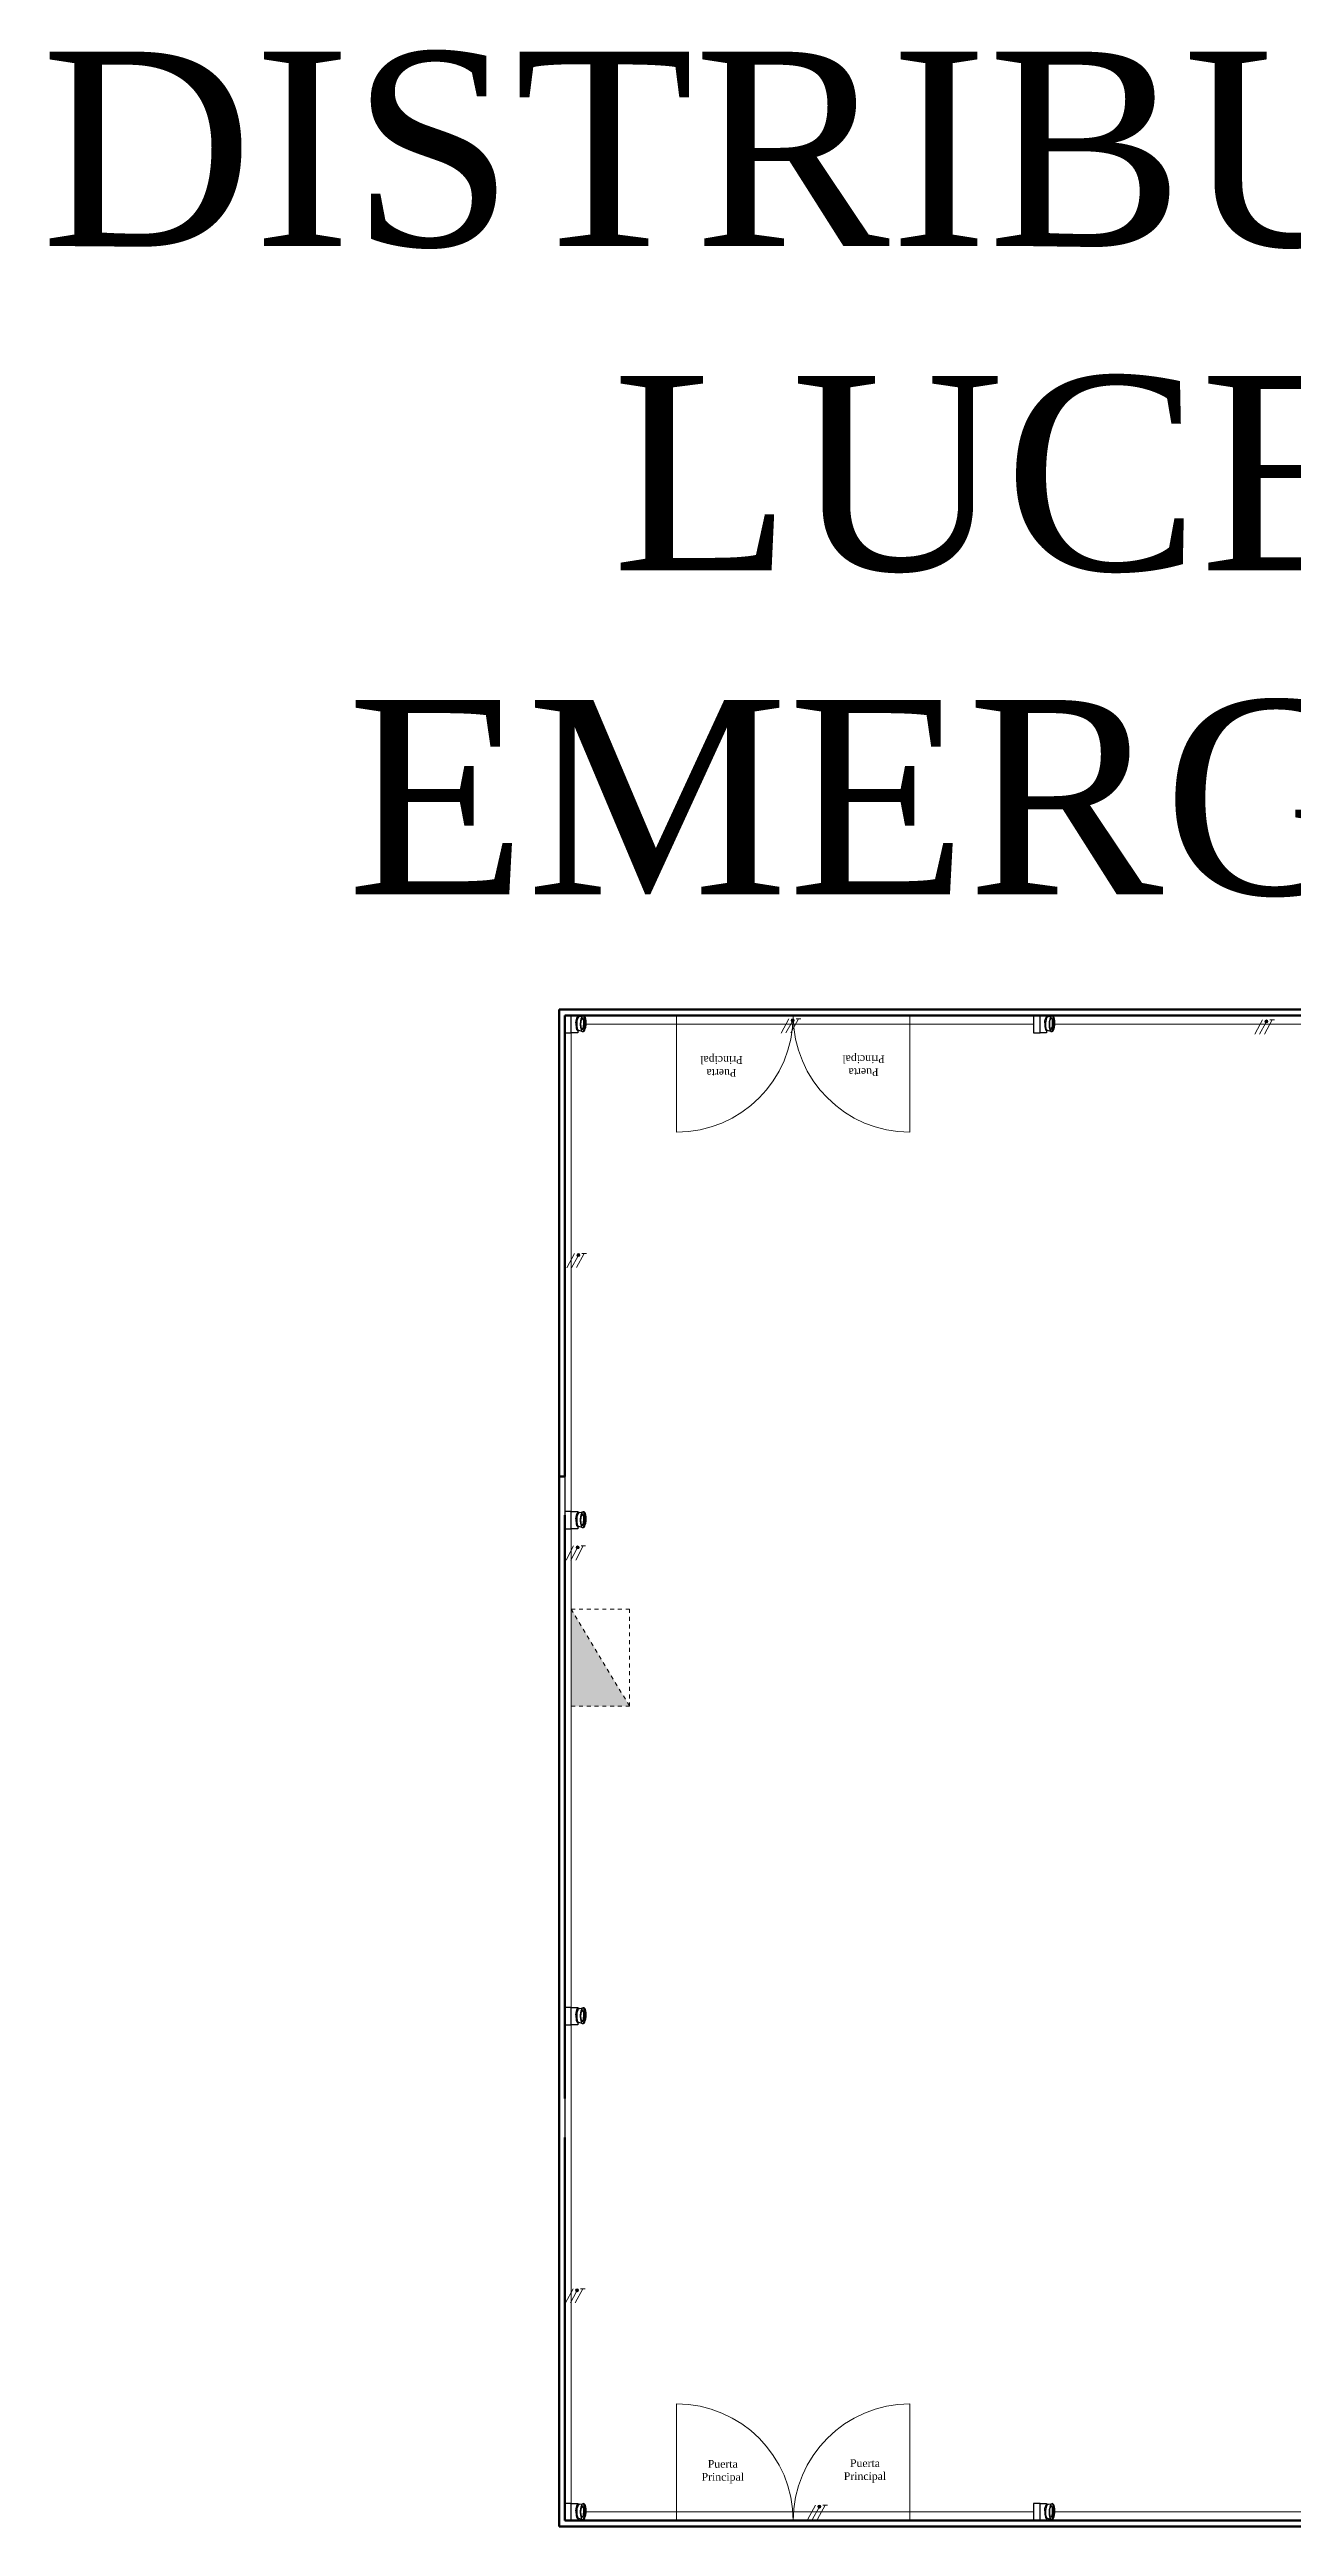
# Model space of a CAD drawing. Header units: metres. Extents: x 29 to 562, y -33 to 369.
# Drawn here: x 497.7 to 529.7, y 177.3 to 241 of the extents above; entities that cross this region are included whole.
import ezdxf

# ---------------------------------------------------------------- set-up
doc = ezdxf.new("R2010")
doc.units = ezdxf.units.M
doc.header["$LTSCALE"] = 2
doc.linetypes.add('DASHED', pattern=[0.75, 0.5, -0.25])
for name, color, linetype, lineweight in [('A-DOOR', 251, 'Continuous', 18), ('A-WALL', 7, 'Continuous', 60), ('Alambrado', 7, 'Continuous', 9), ('E-POWR', 7, 'DASHED', 15), ('S-WALL', 7, 'Continuous', 60), ('Tuberia', 1, 'Continuous', 9)]:
    doc.layers.add(name, color=color, linetype=linetype, lineweight=lineweight)
doc.layers.add('Edges', color=7, linetype='Continuous')
doc.layers.add('S-PLAT', color=7, linetype='Continuous')
doc.styles.get("Standard").update_dxf_attribs({"font": 'arial.ttf'})

# ---------------------------------------------------------------- blocks, each defined once
blk = doc.blocks.new('RETIE-TABLERO DE DISTRIBUCION')
h = blk.add_hatch(color=250)
h.dxf.hatch_style = 1
h.paths.add_polyline_path([(25, 30), (-25, 0), (25, 0)])
blk.add_lwpolyline([(-25, 0), (25, 30), (-25, 30)], close=True)
blk.add_lwpolyline([(-25, 0), (25, 0), (25, 30)])

msp = doc.modelspace()

# ---------------------------------------------------------------- hatches: boundary and pattern name
at = {"layer": 'Alambrado', "linetype": 'ByBlock'}
h = msp.add_hatch(color=256, dxfattribs=at)
h.dxf.hatch_style = 1
edge = h.paths.add_edge_path()
edge.add_arc((516.821, 216.033), 0.039, 0, 360)
h = msp.add_hatch(color=256, dxfattribs=at)
h.dxf.hatch_style = 1
edge = h.paths.add_edge_path()
edge.add_arc((528.998, 216.007), 0.039, 0, 360)
h = msp.add_hatch(color=256, dxfattribs=at)
h.dxf.hatch_style = 1
edge = h.paths.add_edge_path()
edge.add_arc((511.313, 210), 0.039, 0, 360)
h = msp.add_hatch(color=256, dxfattribs=at)
h.dxf.hatch_style = 1
edge = h.paths.add_edge_path()
edge.add_arc((511.293, 202.481), 0.039, 0, 360)
h = msp.add_hatch(color=256, dxfattribs=at)
h.dxf.hatch_style = 1
edge = h.paths.add_edge_path()
edge.add_arc((511.28, 183.384), 0.039, 0, 360)
h = msp.add_hatch(color=256, dxfattribs=at)
h.dxf.hatch_style = 1
edge = h.paths.add_edge_path()
edge.add_arc((517.507, 177.822), 0.039, 0, 360)

# ---------------------------------------------------------------- linework, layer by layer
at = {"layer": 'A-DOOR'}
for p, q in [((513.834, 216.159), (513.834, 213.159)), ((519.834, 216.159), (519.834, 213.159)), ((513.834, 177.459), (513.834, 180.459)), ((519.834, 177.459), (519.834, 180.459))]:
    msp.add_line(p, q, dxfattribs=at)
for centre, start, end in [((513.834, 216.159), 270, 0), ((519.834, 216.159), 180, 270), ((513.834, 177.459), 0, 90), ((519.834, 177.459), 90, 180)]:
    msp.add_arc(centre, 3, start, end, dxfattribs=at)
at = {"layer": 'A-WALL'}
for p, q in [((547.815, 216.309), (510.815, 216.309)), ((510.815, 216.309), (510.815, 177.309)), ((510.815, 177.309), (547.815, 177.309))]:
    msp.add_line(p, q, dxfattribs=at)
at = {"layer": 'Alambrado', "linetype": 'ByBlock'}
for points in [[(516.72, 216.071), (516.523, 215.708)], [(516.804, 215.998), (516.647, 215.709)], [(516.967, 216.071), (516.771, 215.709)], [(516.909, 216.07), (517.027, 216.071)], [(528.897, 216.045), (528.7, 215.682)], [(528.981, 215.972), (528.824, 215.683)], [(529.144, 216.045), (528.948, 215.683)], [(529.086, 216.045), (529.204, 216.045)], [(511.211, 210.038), (511.015, 209.675)], [(511.295, 209.964), (511.139, 209.675)], [(511.459, 210.037), (511.263, 209.676)], [(511.4, 210.037), (511.519, 210.037)], [(511.191, 202.52), (510.995, 202.157)], [(511.276, 202.446), (511.119, 202.157)], [(511.439, 202.519), (511.243, 202.158)], [(511.38, 202.519), (511.499, 202.519)], [(511.179, 183.422), (510.982, 183.06)], [(511.426, 183.422), (511.23, 183.06)], [(511.368, 183.422), (511.486, 183.422)], [(511.263, 183.349), (511.106, 183.06)], [(517.405, 177.86), (517.209, 177.497)], [(517.49, 177.787), (517.333, 177.498)], [(517.653, 177.86), (517.457, 177.498)], [(517.595, 177.859), (517.713, 177.86)]]:
    msp.add_lwpolyline(points, dxfattribs=at)
for centre in [(516.821, 216.033), (528.998, 216.007), (511.313, 210), (511.293, 202.481), (511.28, 183.384), (517.507, 177.822)]:
    msp.add_circle(centre, 0.039, dxfattribs=at)
at = {"layer": 'Edges'}
for p, q in [((511.326, 216.136), (511.325, 216.136)), ((523.376, 216.136), (523.375, 216.136)), ((511.326, 203.384), (511.325, 203.384)), ((511.326, 190.632), (511.325, 190.632)), ((511.326, 177.88), (511.325, 177.88)), ((523.376, 177.88), (523.375, 177.88))]:
    msp.add_line(p, q, dxfattribs=at)
for points in [[(511.13, 216.159), (510.965, 216.159), (510.965, 215.715), (511.13, 215.715)], [(511.294, 215.77), (511.294, 215.715), (511.13, 215.715), (511.13, 216.159), (511.294, 216.159), (511.294, 216.127), (511.301, 216.134), (511.315, 216.136), (511.325, 216.136), (511.33, 216.135), (511.342, 216.135)], [(511.25, 215.969), (511.249, 215.921), (511.251, 215.875), (511.252, 215.874), (511.258, 215.835), (511.267, 215.802), (511.279, 215.78), (511.293, 215.77), (511.294, 215.77), (511.323, 215.769)], [(511.25, 215.969), (511.254, 216.016), (511.256, 216.022), (511.263, 216.058), (511.274, 216.094), (511.287, 216.119), (511.294, 216.127)], [(511.365, 215.992), (511.362, 215.966), (511.361, 215.913), (511.364, 215.862), (511.371, 215.817), (511.382, 215.781), (511.395, 215.757), (511.41, 215.745), (511.323, 215.769), (511.309, 215.779), (511.297, 215.801), (511.287, 215.834), (511.281, 215.874), (511.278, 215.92), (511.279, 215.968), (511.284, 216.015), (511.292, 216.057), (511.303, 216.093), (511.316, 216.118), (511.331, 216.133), (511.342, 216.135), (511.344, 216.135), (511.419, 216.149), (511.435, 216.152), (511.437, 216.151), (511.45, 216.14), (511.464, 216.116), (511.474, 216.08), (511.481, 216.035), (511.484, 215.984), (511.483, 215.931), (511.48, 215.905)], [(511.33, 216.135), (511.326, 216.136), (511.344, 216.135)], [(511.419, 216.149), (511.403, 216.133), (511.389, 216.105), (511.377, 216.065), (511.368, 216.018), (511.365, 215.992), (511.38, 215.98)], [(511.436, 215.812), (511.425, 215.801), (511.413, 215.8), (511.405, 215.806), (511.402, 215.809), (511.392, 215.827), (511.385, 215.854), (511.38, 215.887), (511.378, 215.924), (511.379, 215.963), (511.38, 215.98), (511.383, 216.001), (511.389, 216.035), (511.398, 216.064), (511.409, 216.084), (511.416, 216.092), (511.421, 216.096)], [(511.41, 215.745), (511.425, 215.747), (511.426, 215.747), (511.442, 215.763), (511.457, 215.792), (511.469, 215.831), (511.478, 215.879), (511.48, 215.905), (511.465, 215.916), (511.441, 215.917), (511.439, 215.897), (511.432, 215.862), (511.423, 215.834), (511.413, 215.813), (511.405, 215.806)], [(511.416, 216.092), (511.42, 216.089), (511.429, 216.071), (511.437, 216.044), (511.442, 216.011), (511.444, 215.974), (511.443, 215.935), (511.441, 215.917)], [(511.421, 216.096), (511.432, 216.097), (511.443, 216.088), (511.453, 216.07), (511.461, 216.043), (511.466, 216.01), (511.468, 215.973), (511.467, 215.934), (511.465, 215.916), (511.463, 215.896), (511.456, 215.861), (511.447, 215.833), (511.436, 215.812)], [(511.425, 215.747), (511.441, 215.745), (511.459, 215.757), (511.476, 215.781), (511.49, 215.817), (511.501, 215.862), (511.509, 215.913), (511.511, 215.966), (511.509, 216.018), (511.503, 216.065), (511.492, 216.105), (511.477, 216.133), (511.461, 216.149), (511.443, 216.152), (511.437, 216.151)], [(523.18, 216.159), (523.015, 216.159), (523.015, 215.715), (523.18, 215.715)], [(523.344, 215.77), (523.344, 215.715), (523.18, 215.715), (523.18, 216.159), (523.344, 216.159), (523.344, 216.127), (523.351, 216.134), (523.365, 216.136), (523.375, 216.136), (523.38, 216.135), (523.392, 216.135)], [(523.3, 215.969), (523.299, 215.921), (523.301, 215.875), (523.302, 215.874), (523.308, 215.835), (523.317, 215.802), (523.329, 215.78), (523.343, 215.77), (523.344, 215.77), (523.373, 215.769)], [(523.3, 215.969), (523.304, 216.016), (523.306, 216.022), (523.313, 216.058), (523.324, 216.094), (523.337, 216.119), (523.344, 216.127)], [(523.415, 215.992), (523.412, 215.966), (523.411, 215.913), (523.414, 215.862), (523.421, 215.817), (523.432, 215.781), (523.445, 215.757), (523.46, 215.745), (523.373, 215.769), (523.359, 215.779), (523.347, 215.801), (523.337, 215.834), (523.331, 215.874), (523.328, 215.92), (523.329, 215.968), (523.334, 216.015), (523.342, 216.057), (523.353, 216.093), (523.366, 216.118), (523.381, 216.133), (523.392, 216.135), (523.394, 216.135), (523.469, 216.149), (523.485, 216.152), (523.487, 216.151), (523.5, 216.14), (523.514, 216.116), (523.524, 216.08), (523.531, 216.035), (523.534, 215.984), (523.533, 215.931), (523.53, 215.905)], [(523.38, 216.135), (523.376, 216.136), (523.394, 216.135)], [(523.469, 216.149), (523.453, 216.133), (523.439, 216.105), (523.427, 216.065), (523.418, 216.018), (523.415, 215.992), (523.43, 215.98)], [(523.486, 215.812), (523.475, 215.801), (523.463, 215.8), (523.455, 215.806), (523.452, 215.809), (523.442, 215.827), (523.435, 215.854), (523.43, 215.887), (523.428, 215.924), (523.429, 215.963), (523.43, 215.98), (523.433, 216.001), (523.439, 216.035), (523.448, 216.064), (523.459, 216.084), (523.466, 216.092), (523.471, 216.096)], [(523.46, 215.745), (523.475, 215.747), (523.476, 215.747), (523.492, 215.763), (523.507, 215.792), (523.519, 215.831), (523.528, 215.879), (523.53, 215.905), (523.515, 215.916), (523.491, 215.917), (523.489, 215.897), (523.482, 215.862), (523.473, 215.834), (523.463, 215.813), (523.455, 215.806)], [(523.466, 216.092), (523.47, 216.089), (523.479, 216.071), (523.487, 216.044), (523.492, 216.011), (523.494, 215.974), (523.493, 215.935), (523.491, 215.917)], [(523.471, 216.096), (523.482, 216.097), (523.493, 216.088), (523.503, 216.07), (523.511, 216.043), (523.516, 216.01), (523.518, 215.973), (523.517, 215.934), (523.515, 215.916), (523.513, 215.896), (523.506, 215.861), (523.497, 215.833), (523.486, 215.812)], [(523.475, 215.747), (523.491, 215.745), (523.509, 215.757), (523.526, 215.781), (523.54, 215.817), (523.551, 215.862), (523.559, 215.913), (523.561, 215.966), (523.559, 216.018), (523.553, 216.065), (523.542, 216.105), (523.527, 216.133), (523.511, 216.149), (523.493, 216.152), (523.487, 216.151)], [(511.13, 203.407), (510.965, 203.407), (510.965, 202.963), (511.13, 202.963)], [(511.294, 203.018), (511.294, 202.963), (511.13, 202.963), (511.13, 203.407), (511.294, 203.407), (511.294, 203.375), (511.301, 203.382), (511.315, 203.384), (511.325, 203.384), (511.33, 203.383), (511.342, 203.383)], [(511.25, 203.217), (511.249, 203.169), (511.251, 203.123), (511.252, 203.122), (511.258, 203.083), (511.267, 203.05), (511.279, 203.028), (511.293, 203.018), (511.294, 203.018), (511.323, 203.017)], [(511.25, 203.217), (511.254, 203.264), (511.256, 203.27), (511.263, 203.306), (511.274, 203.342), (511.287, 203.367), (511.294, 203.375)], [(511.365, 203.24), (511.362, 203.214), (511.361, 203.161), (511.364, 203.11), (511.371, 203.065), (511.382, 203.029), (511.395, 203.005), (511.41, 202.993), (511.323, 203.017), (511.309, 203.027), (511.297, 203.049), (511.287, 203.082), (511.281, 203.122), (511.278, 203.168), (511.279, 203.216), (511.284, 203.263), (511.292, 203.305), (511.303, 203.341), (511.316, 203.366), (511.331, 203.381), (511.342, 203.383), (511.344, 203.383), (511.419, 203.397), (511.435, 203.4), (511.437, 203.399), (511.45, 203.388), (511.464, 203.364), (511.474, 203.328), (511.481, 203.283), (511.484, 203.232), (511.483, 203.179), (511.48, 203.153)], [(511.33, 203.383), (511.326, 203.384), (511.344, 203.383)], [(511.419, 203.397), (511.403, 203.381), (511.389, 203.353), (511.377, 203.313), (511.368, 203.266), (511.365, 203.24), (511.38, 203.228)], [(511.436, 203.06), (511.425, 203.049), (511.413, 203.048), (511.405, 203.054), (511.402, 203.057), (511.392, 203.075), (511.385, 203.102), (511.38, 203.135), (511.378, 203.172), (511.379, 203.211), (511.38, 203.228), (511.383, 203.249), (511.389, 203.283), (511.398, 203.312), (511.409, 203.332), (511.416, 203.34), (511.421, 203.344)], [(511.41, 202.993), (511.425, 202.995), (511.426, 202.995), (511.442, 203.011), (511.457, 203.04), (511.469, 203.079), (511.478, 203.127), (511.48, 203.153), (511.465, 203.164), (511.441, 203.165), (511.439, 203.145), (511.432, 203.11), (511.423, 203.082), (511.413, 203.061), (511.405, 203.054)], [(511.416, 203.34), (511.42, 203.337), (511.429, 203.319), (511.437, 203.292), (511.442, 203.259), (511.444, 203.222), (511.443, 203.183), (511.441, 203.165)], [(511.421, 203.344), (511.432, 203.345), (511.443, 203.336), (511.453, 203.318), (511.461, 203.291), (511.466, 203.258), (511.468, 203.221), (511.467, 203.182), (511.465, 203.164), (511.463, 203.144), (511.456, 203.109), (511.447, 203.081), (511.436, 203.06)], [(511.425, 202.995), (511.441, 202.993), (511.459, 203.005), (511.476, 203.029), (511.49, 203.065), (511.501, 203.11), (511.509, 203.161), (511.511, 203.214), (511.509, 203.266), (511.503, 203.313), (511.492, 203.353), (511.477, 203.381), (511.461, 203.397), (511.443, 203.4), (511.437, 203.399)], [(511.13, 190.655), (510.965, 190.655), (510.965, 190.211), (511.13, 190.211)], [(511.294, 190.266), (511.294, 190.211), (511.13, 190.211), (511.13, 190.655), (511.294, 190.655), (511.294, 190.623), (511.301, 190.63), (511.315, 190.632), (511.325, 190.632), (511.33, 190.631), (511.342, 190.631)], [(511.25, 190.465), (511.249, 190.417), (511.251, 190.371), (511.252, 190.37), (511.258, 190.331), (511.267, 190.298), (511.279, 190.276), (511.293, 190.266), (511.294, 190.266), (511.323, 190.265)], [(511.25, 190.465), (511.254, 190.512), (511.256, 190.518), (511.263, 190.554), (511.274, 190.59), (511.287, 190.615), (511.294, 190.623)], [(511.365, 190.488), (511.362, 190.462), (511.361, 190.409), (511.364, 190.358), (511.371, 190.313), (511.382, 190.277), (511.395, 190.253), (511.41, 190.241), (511.323, 190.265), (511.309, 190.275), (511.297, 190.297), (511.287, 190.33), (511.281, 190.37), (511.278, 190.416), (511.279, 190.464), (511.284, 190.511), (511.292, 190.553), (511.303, 190.589), (511.316, 190.614), (511.331, 190.629), (511.342, 190.631), (511.344, 190.631), (511.419, 190.645), (511.435, 190.648), (511.437, 190.647), (511.45, 190.636), (511.464, 190.612), (511.474, 190.576), (511.481, 190.531), (511.484, 190.48), (511.483, 190.427), (511.48, 190.401)], [(511.33, 190.631), (511.326, 190.632), (511.344, 190.631)], [(511.419, 190.645), (511.403, 190.629), (511.389, 190.601), (511.377, 190.561), (511.368, 190.514), (511.365, 190.488), (511.38, 190.476)], [(511.436, 190.308), (511.425, 190.297), (511.413, 190.296), (511.405, 190.302), (511.402, 190.305), (511.392, 190.323), (511.385, 190.35), (511.38, 190.383), (511.378, 190.42), (511.379, 190.459), (511.38, 190.476), (511.383, 190.497), (511.389, 190.531), (511.398, 190.56), (511.409, 190.58), (511.416, 190.588), (511.421, 190.592)], [(511.416, 190.588), (511.42, 190.585), (511.429, 190.567), (511.437, 190.54), (511.442, 190.507), (511.444, 190.47), (511.443, 190.431), (511.441, 190.413)], [(511.421, 190.592), (511.432, 190.593), (511.443, 190.584), (511.453, 190.566), (511.461, 190.539), (511.466, 190.506), (511.468, 190.469), (511.467, 190.43), (511.465, 190.412), (511.463, 190.392), (511.456, 190.357), (511.447, 190.329), (511.436, 190.308)], [(511.425, 190.243), (511.441, 190.241), (511.459, 190.253), (511.476, 190.277), (511.49, 190.313), (511.501, 190.358), (511.509, 190.409), (511.511, 190.462), (511.509, 190.514), (511.503, 190.561), (511.492, 190.601), (511.477, 190.629), (511.461, 190.645), (511.443, 190.648), (511.437, 190.647)], [(511.41, 190.241), (511.425, 190.243), (511.426, 190.243), (511.442, 190.259), (511.457, 190.288), (511.469, 190.327), (511.478, 190.375), (511.48, 190.401), (511.465, 190.412), (511.441, 190.413), (511.439, 190.393), (511.432, 190.358), (511.423, 190.33), (511.413, 190.309), (511.405, 190.302)], [(511.13, 177.903), (510.965, 177.903), (510.965, 177.459), (511.13, 177.459)], [(511.294, 177.514), (511.294, 177.459), (511.13, 177.459), (511.13, 177.903), (511.294, 177.903), (511.294, 177.871), (511.301, 177.878), (511.315, 177.88), (511.325, 177.88), (511.33, 177.879), (511.342, 177.879)], [(511.25, 177.713), (511.249, 177.665), (511.251, 177.619), (511.252, 177.618), (511.258, 177.579), (511.267, 177.546), (511.279, 177.524), (511.293, 177.514), (511.294, 177.514), (511.323, 177.513)], [(511.25, 177.713), (511.254, 177.76), (511.256, 177.766), (511.263, 177.802), (511.274, 177.838), (511.287, 177.863), (511.294, 177.871)], [(511.365, 177.736), (511.362, 177.71), (511.361, 177.657), (511.364, 177.606), (511.371, 177.561), (511.382, 177.525), (511.395, 177.501), (511.41, 177.489), (511.323, 177.513), (511.309, 177.523), (511.297, 177.545), (511.287, 177.578), (511.281, 177.618), (511.278, 177.664), (511.279, 177.712), (511.284, 177.759), (511.292, 177.801), (511.303, 177.837), (511.316, 177.862), (511.331, 177.877), (511.342, 177.879), (511.344, 177.879), (511.419, 177.893), (511.435, 177.896), (511.437, 177.895), (511.45, 177.884), (511.464, 177.86), (511.474, 177.824), (511.481, 177.779), (511.484, 177.728), (511.483, 177.675), (511.48, 177.649)], [(511.33, 177.879), (511.326, 177.88), (511.344, 177.879)], [(511.419, 177.893), (511.403, 177.877), (511.389, 177.849), (511.377, 177.809), (511.368, 177.762), (511.365, 177.736), (511.38, 177.724)], [(511.436, 177.556), (511.425, 177.545), (511.413, 177.544), (511.405, 177.55), (511.402, 177.553), (511.392, 177.571), (511.385, 177.598), (511.38, 177.631), (511.378, 177.668), (511.379, 177.707), (511.38, 177.724), (511.383, 177.745), (511.389, 177.779), (511.398, 177.808), (511.409, 177.828), (511.416, 177.836), (511.421, 177.84)], [(511.416, 177.836), (511.42, 177.833), (511.429, 177.815), (511.437, 177.788), (511.442, 177.755), (511.444, 177.718), (511.443, 177.679), (511.441, 177.661)], [(511.421, 177.84), (511.432, 177.841), (511.443, 177.832), (511.453, 177.814), (511.461, 177.787), (511.466, 177.754), (511.468, 177.717), (511.467, 177.678), (511.465, 177.66), (511.463, 177.64), (511.456, 177.605), (511.447, 177.577), (511.436, 177.556)], [(511.425, 177.491), (511.441, 177.489), (511.459, 177.501), (511.476, 177.525), (511.49, 177.561), (511.501, 177.606), (511.509, 177.657), (511.511, 177.71), (511.509, 177.762), (511.503, 177.809), (511.492, 177.849), (511.477, 177.877), (511.461, 177.893), (511.443, 177.896), (511.437, 177.895)], [(523.18, 177.903), (523.015, 177.903), (523.015, 177.459), (523.18, 177.459)], [(523.344, 177.514), (523.344, 177.459), (523.18, 177.459), (523.18, 177.903), (523.344, 177.903), (523.344, 177.871), (523.351, 177.878), (523.365, 177.88), (523.375, 177.88), (523.38, 177.879), (523.392, 177.879)], [(523.3, 177.713), (523.299, 177.665), (523.301, 177.619), (523.302, 177.618), (523.308, 177.579), (523.317, 177.546), (523.329, 177.524), (523.343, 177.514), (523.344, 177.514), (523.373, 177.513)], [(523.3, 177.713), (523.304, 177.76), (523.306, 177.766), (523.313, 177.802), (523.324, 177.838), (523.337, 177.863), (523.344, 177.871)], [(523.415, 177.736), (523.412, 177.71), (523.411, 177.657), (523.414, 177.606), (523.421, 177.561), (523.432, 177.525), (523.445, 177.501), (523.46, 177.489), (523.373, 177.513), (523.359, 177.523), (523.347, 177.545), (523.337, 177.578), (523.331, 177.618), (523.328, 177.664), (523.329, 177.712), (523.334, 177.759), (523.342, 177.801), (523.353, 177.837), (523.366, 177.862), (523.381, 177.877), (523.392, 177.879), (523.394, 177.879), (523.469, 177.893), (523.485, 177.896), (523.487, 177.895), (523.5, 177.884), (523.514, 177.86), (523.524, 177.824), (523.531, 177.779), (523.534, 177.728), (523.533, 177.675), (523.53, 177.649)], [(523.38, 177.879), (523.376, 177.88), (523.394, 177.879)], [(523.469, 177.893), (523.453, 177.877), (523.439, 177.849), (523.427, 177.809), (523.418, 177.762), (523.415, 177.736), (523.43, 177.724)], [(523.486, 177.556), (523.475, 177.545), (523.463, 177.544), (523.455, 177.55), (523.452, 177.553), (523.442, 177.571), (523.435, 177.598), (523.43, 177.631), (523.428, 177.668), (523.429, 177.707), (523.43, 177.724), (523.433, 177.745), (523.439, 177.779), (523.448, 177.808), (523.459, 177.828), (523.466, 177.836), (523.471, 177.84)], [(523.466, 177.836), (523.47, 177.833), (523.479, 177.815), (523.487, 177.788), (523.492, 177.755), (523.494, 177.718), (523.493, 177.679), (523.491, 177.661)], [(523.471, 177.84), (523.482, 177.841), (523.493, 177.832), (523.503, 177.814), (523.511, 177.787), (523.516, 177.754), (523.518, 177.717), (523.517, 177.678), (523.515, 177.66), (523.513, 177.64), (523.506, 177.605), (523.497, 177.577), (523.486, 177.556)], [(523.475, 177.491), (523.491, 177.489), (523.509, 177.501), (523.526, 177.525), (523.54, 177.561), (523.551, 177.606), (523.559, 177.657), (523.561, 177.71), (523.559, 177.762), (523.553, 177.809), (523.542, 177.849), (523.527, 177.877), (523.511, 177.893), (523.493, 177.896), (523.487, 177.895)], [(511.41, 177.489), (511.425, 177.491), (511.426, 177.491), (511.442, 177.507), (511.457, 177.536), (511.469, 177.575), (511.478, 177.623), (511.48, 177.649), (511.465, 177.66), (511.441, 177.661), (511.439, 177.641), (511.432, 177.606), (511.423, 177.578), (511.413, 177.557), (511.405, 177.55)], [(523.46, 177.489), (523.475, 177.491), (523.476, 177.491), (523.492, 177.507), (523.507, 177.536), (523.519, 177.575), (523.528, 177.623), (523.53, 177.649), (523.515, 177.66), (523.491, 177.661), (523.489, 177.641), (523.482, 177.606), (523.473, 177.578), (523.463, 177.557), (523.455, 177.55)]]:
    msp.add_lwpolyline(points, dxfattribs=at)
at = {"layer": 'S-PLAT'}
for p, q in [((510.965, 204.309), (510.965, 203.309)), ((510.965, 188.309), (510.965, 187.309))]:
    msp.add_line(p, q, dxfattribs=at)
at = {"layer": 'S-WALL'}
for p, q in [((510.965, 204.309), (510.965, 216.159)), ((510.965, 204.309), (510.965, 216.159)), ((510.965, 216.159), (547.665, 216.159)), ((510.815, 204.309), (510.965, 204.309)), ((510.965, 188.309), (510.965, 203.309)), ((510.965, 177.459), (510.965, 187.309)), ((510.965, 177.459), (540.947, 177.459))]:
    msp.add_line(p, q, dxfattribs=at)
at = {"layer": 'Tuberia'}
for p, q in [((511.51, 215.939), (523.015, 215.939)), ((523.56, 215.939), (535.065, 215.937)), ((511.13, 203.407), (511.13, 215.715)), ((511.13, 190.655), (511.13, 202.963)), ((511.13, 177.903), (511.13, 190.211)), ((511.51, 177.683), (523.015, 177.683)), ((523.56, 177.683), (535.065, 177.681))]:
    msp.add_line(p, q, dxfattribs=at)

# ---------------------------------------------------------------- block references
at = {"layer": 'E-POWR', "xscale": 0.05, "yscale": 0.05, "zscale": 0.05, "rotation": 270}
msp.add_blockref('RETIE-TABLERO DE DISTRIBUCION', (511.13, 199.648), dxfattribs=at)

# ---------------------------------------------------------------- texts
at = {"attachment_point": 2}
for s, width, insert, char_height in [('{\\fTimes New Roman|b0|i0|c0|p18;DISTRIBUCION DE LUCES DE EMERGENCIA}', 69.93919, (530.121, 240.94), 5), ('{\\fTimes New Roman|b0|i0|c0|p18;Puerta^JPrincipal}', 13.41015, (515.024, 179.018), 0.2), ('{\\fTimes New Roman|b0|i0|c0|p18;Puerta ^JPrincipal}', 13.41015, (518.679, 179.037), 0.2)]:
    msp.add_mtext_dynamic_manual_height_columns(s, width=width, gutter_width=12.5, heights=[0], dxfattribs=dict(at, insert=insert, char_height=char_height))
at = {"char_height": 0.2, "attachment_point": 2, "rotation": 180}
for s, insert in [('{\\fTimes New Roman|b0|i0|c0|p18;Puerta ^JPrincipal}', (514.989, 214.582)), ('{\\fTimes New Roman|b0|i0|c0|p18;Puerta^JPrincipal}', (518.643, 214.6))]:
    msp.add_mtext_dynamic_manual_height_columns(s, width=13.41015, gutter_width=12.5, heights=[0], dxfattribs=dict(at, insert=insert))

doc.saveas('drawing.dxf')
